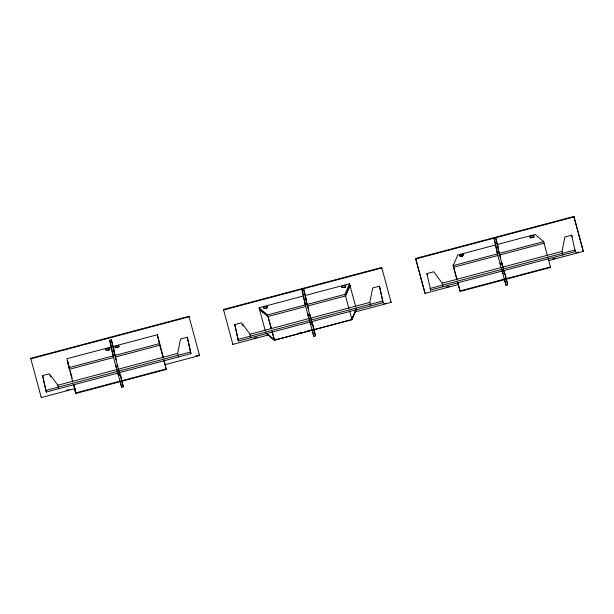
<?xml version="1.0" encoding="UTF-8"?>
<svg xmlns="http://www.w3.org/2000/svg" width="614" height="614" viewBox="0 0 614 614"><rect width="100%" height="100%" fill="white"/><g stroke="black" fill="none" stroke-linecap="round" stroke-linejoin="round"><path stroke-width="0.92" d="M178.52 356.957L177.669 353.418L180.524 338.989L187.308 337.186L190.954 353.656L46.265 392.062L42.612 375.599L49.396 373.796L57.846 385.224L58.698 388.762M370.687 305.941L369.835 302.41L372.69 287.974L379.475 286.178L383.121 302.641L238.432 341.054L234.786 324.583L241.563 322.787L250.013 334.216L250.865 337.754M562.861 254.933L562.01 251.395L564.865 236.966L571.642 235.162L572.079 236.781M351.807 319.08L356.358 309.003L351.952 319.618L274.42 340.194L265.923 333.011L274.381 340.187L351.922 319.602L356.358 309.003M350.064 285.871L345.344 295.994L344.907 294.382L349.512 283.737L305.143 295.511L307.507 306.041L345.521 295.948L349.957 285.349M453.178 265.639L457.791 254.994L495.621 244.955L497.547 253.866L453.178 265.639L457.062 279.992M188.958 316.317L189.074 316.839L30.815 358.852L30.7 358.323L188.958 316.317L199.542 355.544L165.304 364.639M381.708 267.458L381.824 267.98L223.565 309.986L223.45 309.464L381.708 267.458L391.133 302.387L355.038 311.966M458.359 284.543L425.041 293.385L415.617 258.456L573.875 216.443L583.3 251.372L549.054 260.466M122.109 381.309L123.314 386.881L121.618 387.327L112.884 355.076L109.676 340.217L111.372 339.772L113.114 346.219M415.732 258.978L573.99 216.972L573.875 216.443M163.562 357.808L157.345 334.745L112.976 346.526L114.902 355.437L159.272 343.656L163.155 358.008M259.085 307.744L303.454 295.963L305.381 304.874L267.55 314.921L259.085 307.744L265.294 330.8M461.106 256.399L462.956 255.908M530.335 238.017L534.026 237.042M112.884 355.076L114.58 354.623L111.372 339.772M313.071 324.729L315.481 335.866L313.785 336.318L305.058 304.06L306.754 303.615L303.539 288.757L305.288 295.211M505.238 273.714L507.648 284.858L505.951 285.31L497.225 253.052L498.921 252.6L495.713 237.748L498.092 246.943M68.845 367.663L113.214 355.89L111.287 346.971L66.918 358.753L72.728 382.015M307.077 304.429L344.907 294.382M499.243 253.413L543.613 241.64L535.147 234.464L497.317 244.502L499.681 255.025L544.05 243.251L543.935 242.722M571.642 235.162L575.295 251.633L430.598 290.038L426.953 273.575L433.737 271.772L442.18 283.207L443.032 286.738M113.651 357.501L69.282 369.275L67.356 360.364L69.681 369.075M115.34 357.049L159.709 345.268L157.345 334.745M259.522 309.356L267.98 316.532L305.826 306.486M497.985 255.478L453.616 267.251L453.508 266.729M57.846 385.224L177.669 353.418M250.013 334.216L369.835 302.41M442.18 283.207L501.17 267.543M503.019 267.059L562.01 251.395M45.827 390.45L190.517 352.037L187.308 337.186M237.994 339.435L382.683 301.029L379.475 286.178M254.05 338.222L256.821 337.485M383.612 303.823L386.39 303.086M446.217 287.206L448.995 286.469M552.646 258.954L555.424 258.218M575.786 252.814L578.557 252.078M223.45 309.464L232.875 344.393L268.042 335.06M66.159 390.397L68.937 389.66M195.728 356.005L198.506 355.268M30.7 358.323L41.284 397.557L75.53 388.462M276.116 339.174L274.274 339.657L265.923 333.011M298.274 333.287L301.037 332.558M307.499 330.839L310.27 330.102M166.11 368.922L75.683 392.929L73.864 384.541M73.35 384.218L75.829 393.467L166.256 369.459L164.184 360.011L164.329 360.548M259.638 309.878L266.415 314.882M242 324.399L243.129 325.919M49.834 375.407L50.962 376.935M573.99 216.972L583.3 251.372M575.295 251.633L574.857 250.021L430.161 288.426L430.598 290.038M543.497 241.11L547.496 255.984M547.987 257.803L550.597 267.443L460.162 291.443L457.806 282.724M503.104 267.666L501.707 262.508L502.122 264.427L500.425 264.88L500.011 262.953M498.921 252.6L507.648 284.858M495.759 244.648L494.017 238.201L497.225 253.052M453.071 265.118L456.954 279.47M457.937 283.108L460.016 290.906L550.451 266.906L550.336 266.376M426.953 273.575L427.39 275.187M415.617 258.456L425.041 293.385M382.683 301.029L383.121 302.641M349.512 283.737L355.729 306.8M345.406 295.426L348.967 308.688M349.589 310.891L351.952 319.618M310.93 318.681L309.54 313.516L309.955 315.442L308.259 315.888L307.844 313.969L309.241 319.126M306.754 303.615L315.481 335.866M303.592 295.664L301.842 289.209L305.058 304.06M268.164 316.901L271.365 328.728M274.074 338.736L272.102 331.46L274.42 340.194M267.55 314.921L271.319 328.743M234.786 324.583L238.432 341.054M190.517 352.037L190.954 353.656M163.9 360.74L166.256 369.459M114.58 354.623L123.314 386.881M109.676 340.217L111.418 346.672M117.067 370.142L115.67 364.977L116.084 366.903L117.781 366.451L117.366 364.532M70.173 370.894L72.145 378.17M42.612 375.599L46.265 392.062M499.796 254.265L500.64 257.926M305.711 297.038L306.563 300.699M307.622 305.281L308.474 308.942M113.544 348.054L114.396 351.715M114.818 353.541L116.307 359.95M504.033 271.104L504.447 273.03L502.751 273.483L502.336 271.557M504.746 279.738L505.951 285.31M391.018 301.858L391.133 302.387M311.866 322.12L312.28 324.038L310.584 324.491L310.17 322.565M312.38 329.818L313.785 336.318M267.873 316.003L267.98 316.532M232.76 343.871L232.875 344.393M199.427 355.022L199.542 355.544M120.904 375.737L121.702 379.452M119.692 373.128L120.114 375.054L118.418 375.499L117.995 373.581M113.413 348.138L114.181 351.699M120.413 381.762L121.618 387.327M74.286 386.336L75.829 393.467M41.176 397.028L41.284 397.557M461.244 256.314A2.341 0.714 -15.1 0 1 462.411 256.007M531.072 237.856A2.341 0.714 -15.1 0 1 532.184 237.457M532.775 237.326A2.341 0.714 -15.1 0 1 533.827 237.242M265.194 308.543A2.341 0.714 -15.1 0 1 266.929 308.159M343.97 287.605A2.341 0.714 -15.1 0 1 345.613 287.383M117.366 347.754A2.341 0.714 -15.1 0 1 117.957 347.624M108.041 350.233A2.341 0.714 -15.1 0 1 109.192 350.026M460.538 256.13A2.341 0.714 -15.1 0 0 463.8 254.618A2.341 0.714 -15.1 0 0 460.277 254.917A2.341 0.714 -15.1 0 0 460.538 256.13M530.903 237.449A2.341 0.714 -15.1 0 0 534.157 235.945A2.341 0.714 -15.1 0 0 530.634 236.237A2.341 0.714 -15.1 0 0 530.903 237.449M264.488 308.351A2.341 0.714 -15.1 0 0 267.75 306.846A2.341 0.714 -15.1 0 0 264.227 307.146A2.341 0.714 -15.1 0 0 264.488 308.351M342.689 287.598A2.341 0.714 -15.1 0 0 345.943 286.093A2.341 0.714 -15.1 0 0 342.42 286.385A2.341 0.714 -15.1 0 0 342.689 287.598M116.077 347.747A2.341 0.714 -15.1 0 0 119.339 346.242A2.341 0.714 -15.1 0 0 115.816 346.542A2.341 0.714 -15.1 0 0 116.077 347.747M106.759 350.226A2.341 0.714 -15.1 0 0 110.021 348.721A2.341 0.714 -15.1 0 0 106.498 349.013A2.341 0.714 -15.1 0 0 106.759 350.226"/></g></svg>
